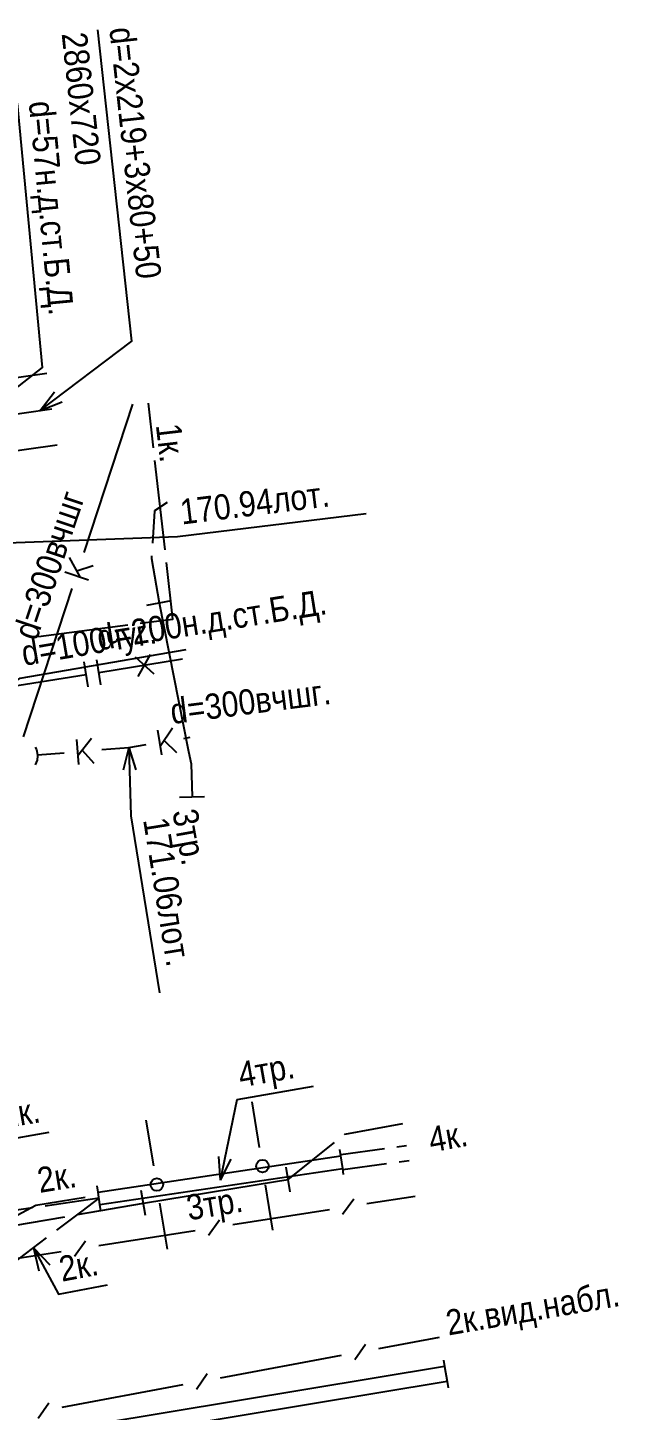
# Model space of a CAD drawing. Header units: metres. Extents: x -3947 to -3704, y 4976 to 6609.
# Drawn here: x -3827.2 to -3803.8, y 6076.2 to 6130.9 of the extents above; entities that cross this region are included whole.
import ezdxf
from ezdxf.enums import TextEntityAlignment as Align

# ---------------------------------------------------------------- set-up
doc = ezdxf.new("R2010")
doc.units = ezdxf.units.M
doc.header["$MEASUREMENT"] = 0
for name, color, linetype, lineweight in [('Водопровод', 7, 'Continuous', 25), ('Газопровод', 7, 'Continuous', 25), ('Кабели', 7, 'Continuous', 25), ('Кабель связи', 7, 'Continuous', 25), ('Кабель электрический', 7, 'Continuous', 25), ('Канализация самотёчная', 7, 'Continuous', 25), ('Теплосеть', 7, 'Continuous', 25)]:
    doc.layers.add(name, color=color, linetype=linetype, lineweight=lineweight)
doc.styles.add('Style-RUSSIAN_1251', font='RUSSIAN_1251.shx')
doc.styles.add('Style-RUSSIAN_1251 I 0.00000', font='RUSSIAN_1251.shx')

msp = doc.modelspace()

# ---------------------------------------------------------------- linework, layer by layer
at = {"layer": 'Водопровод', "linetype": 'Continuous', "flags": 128}
msp.add_lwpolyline([(-3833.165, 6101.078), (-3827.51, 6105.129), (-3820.942, 6106.254)], dxfattribs=at)
at = {"layer": 'Газопровод', "linetype": 'Continuous'}
for p, q in [((-3824.326, 6104.862), (-3824.483, 6105.85)), ((-3824.404, 6105.356), (-3821.086, 6105.886)), ((-3822.96, 6105.965), (-3822.217, 6105.295)), ((-3822.367, 6106.062), (-3822.858, 6105.191)), ((-3828.217, 6104.747), (-3824.898, 6105.277)), ((-3824.819, 6104.783), (-3824.977, 6105.771))]:
    msp.add_line(p, q, dxfattribs=at)
at = {"layer": 'Газопровод', "linetype": 'Continuous', "flags": 128}
msp.add_lwpolyline([(-3828.92, 6115.619), (-3826.633, 6117.419), (-3827.623, 6127.874)], dxfattribs=at)
at = {"layer": 'Кабели', "linetype": 'Continuous'}
for p, q in [((-3818.037, 6086.563), (-3818.326, 6088.361)), ((-3822.226, 6085.831), (-3822.529, 6087.641)), ((-3817.509, 6083.285), (-3817.798, 6085.082)), ((-3821.675, 6082.542), (-3821.978, 6084.352)), ((-3810.754, 6078.141), (-3810.711, 6077.894)), ((-3810.712, 6077.895), (-3810.61, 6077.303)), ((-3810.61, 6077.303), (-3810.567, 6077.057))]:
    msp.add_line(p, q, dxfattribs=at)
at = {"layer": 'Кабели', "linetype": 'Continuous', "flags": 128}
for points in [[(-3810.712, 6077.895), (-3840.891, 6072.894)], [(-3810.61, 6077.303), (-3840.781, 6072.304)]]:
    msp.add_lwpolyline(points, dxfattribs=at)
at = {"layer": 'Кабели', "linetype": 'Continuous'}
for centre in [(-3817.918, 6085.823), (-3822.102, 6085.091)]:
    msp.add_circle(centre, 0.25, dxfattribs=at)
at = {"layer": 'Кабель связи', "linetype": 'Continuous'}
for p, q in [((-3814.749, 6083.92), (-3814.307, 6084.525)), ((-3813.787, 6084.338), (-3811.873, 6084.637)), ((-3819.096, 6083.509), (-3815.269, 6084.107)), ((-3820.058, 6083.091), (-3819.616, 6083.696)), ((-3825.367, 6082.262), (-3824.925, 6082.867)), ((-3824.405, 6082.68), (-3820.578, 6083.278)), ((-3829.714, 6081.851), (-3825.887, 6082.449)), ((-3813.31, 6078.61), (-3810.912, 6079.054)), ((-3814.26, 6078.165), (-3813.835, 6078.783)), ((-3819.582, 6077.45), (-3814.785, 6078.337)), ((-3820.532, 6077.004), (-3820.107, 6077.622)), ((-3825.854, 6076.289), (-3821.057, 6077.177)), ((-3826.804, 6075.844), (-3826.379, 6076.461))]:
    msp.add_line(p, q, dxfattribs=at)
at = {"layer": 'Кабель электрический', "linetype": 'Continuous'}
for p, q in [((-3822.231, 6114.236), (-3822.429, 6116.004)), ((-3821.778, 6110.203), (-3822.175, 6113.739)), ((-3822.499, 6108.008), (-3821.519, 6108.202)), ((-3826.785, 6106.776), (-3823.256, 6107.232)), ((-3821.209, 6100.413), (-3820.209, 6100.441)), ((-3816.901, 6085.293), (-3815.065, 6086.757)), ((-3819.585, 6085.265), (-3819.647, 6086.197)), ((-3814.817, 6086.227), (-3814.854, 6086.475)), ((-3814.821, 6086.277), (-3813.088, 6086.519)), ((-3814.743, 6085.733), (-3814.817, 6086.227)), ((-3812.593, 6086.588), (-3812.219, 6086.64)), ((-3819.585, 6085.265), (-3819.158, 6086.096)), ((-3816.821, 6084.8), (-3816.981, 6085.786)), ((-3814.707, 6085.486), (-3814.743, 6085.733)), ((-3814.739, 6085.683), (-3813.005, 6085.924)), ((-3812.51, 6085.993), (-3812.117, 6086.048)), ((-3824.427, 6084.797), (-3824.464, 6085.045)), ((-3824.39, 6084.55), (-3826.529, 6084.242)), ((-3824.353, 6084.303), (-3824.427, 6084.797)), ((-3822.556, 6083.866), (-3822.716, 6084.852)), ((-3827.024, 6084.17), (-3831.303, 6083.553)), ((-3825.246, 6083.907), (-3822.636, 6084.359)), ((-3824.317, 6084.056), (-3824.353, 6084.303)), ((-3830.959, 6082.917), (-3825.739, 6083.822)), ((-3828.14, 6081.72), (-3826.465, 6082.984)), ((-3826.98, 6082.595), (-3826.776, 6081.684)), ((-3826.98, 6082.595), (-3826.335, 6081.919))]:
    msp.add_line(p, q, dxfattribs=at)
at = {"layer": 'Кабель электрический', "linetype": 'Continuous', "flags": 128}
for points in [[(-3821.693, 6112.073), (-3822.189, 6111.751), (-3822.275, 6110.461)], [(-3822.76, 6107.296), (-3821.47, 6107.463), (-3821.722, 6109.706)], [(-3822.308, 6109.962), (-3822.315, 6109.854), (-3822.009, 6108.105)], [(-3822.009, 6108.105), (-3820.842, 6102.224), (-3820.745, 6101.734), (-3820.709, 6100.427)], [(-3819.585, 6085.265), (-3818.924, 6088.454), (-3815.893, 6088.984)], [(-3814.674, 6087.069), (-3814.66, 6087.08), (-3812.367, 6087.504)], [(-3828.76, 6083.92), (-3828.318, 6086.826), (-3826.362, 6087.161)], [(-3824.427, 6084.797), (-3814.817, 6086.227)], [(-3824.353, 6084.303), (-3814.743, 6085.733)], [(-3822.636, 6084.359), (-3817.329, 6085.223), (-3816.901, 6085.293)], [(-3828.729, 6083.304), (-3826.892, 6084.278), (-3824.934, 6084.597)], [(-3826.065, 6083.286), (-3825.064, 6084.041), (-3824.39, 6084.55)], [(-3826.98, 6082.595), (-3826, 6080.762), (-3824.05, 6081.128)]]:
    msp.add_lwpolyline(points, dxfattribs=at)
at = {"layer": 'Канализация самотёчная', "linetype": 'Continuous'}
for p, q in [((-3824.986, 6110.099), (-3823.055, 6115.967)), ((-3825.144, 6109.129), (-3825.562, 6109.898)), ((-3825.749, 6109.328), (-3824.808, 6109.018)), ((-3825.276, 6109.372), (-3824.621, 6109.588)), ((-3827.386, 6102.807), (-3825.455, 6108.674)), ((-3822.076, 6103.064), (-3821.916, 6102.087)), ((-3821.973, 6102.435), (-3821.483, 6103.162)), ((-3825.282, 6102.703), (-3825.2, 6101.716)), ((-3825.229, 6102.067), (-3824.683, 6102.752)), ((-3821.818, 6102.665), (-3821.324, 6102.184)), ((-3821.039, 6102.744), (-3820.781, 6102.786)), ((-3826.833, 6102.089), (-3825.769, 6102.177)), ((-3825.056, 6102.284), (-3824.603, 6101.765)), ((-3824.274, 6102.3), (-3823.21, 6102.388)), ((-3823.21, 6102.388), (-3823.433, 6101.481)), ((-3823.21, 6102.388), (-3822.519, 6102.501)), ((-3823.21, 6102.388), (-3822.933, 6101.496))]:
    msp.add_line(p, q, dxfattribs=at)
at = {"layer": 'Канализация самотёчная', "linetype": 'Continuous', "flags": 128}
for points in [[(-3831.578, 6110.354), (-3821.281, 6110.728), (-3813.818, 6111.647)], [(-3826.92, 6102.403), (-3826.866, 6102.3), (-3826.833, 6102.089), (-3826.827, 6102.053)], [(-3826.827, 6102.053), (-3826.846, 6101.879), (-3826.917, 6101.701)], [(-3823.21, 6102.388), (-3823.128, 6099.675), (-3822, 6092.678)]]:
    msp.add_lwpolyline(points, dxfattribs=at)
at = {"layer": 'Теплосеть', "linetype": 'Continuous'}
for p, q in [((-3826.726, 6115.71), (-3826.159, 6116.452)), ((-3828.458, 6115.465), (-3826.256, 6115.777)), ((-3826.726, 6115.71), (-3825.857, 6116.053))]:
    msp.add_line(p, q, dxfattribs=at)
at = {"layer": 'Теплосеть', "linetype": 'Continuous', "flags": 128}
for points in [[(-3826.726, 6115.71), (-3823.094, 6118.452), (-3824.432, 6130.779)], [(-3838.238, 6115.521), (-3826.457, 6117.193)], [(-3837.836, 6112.69), (-3826.055, 6114.361)]]:
    msp.add_lwpolyline(points, dxfattribs=at)

# ---------------------------------------------------------------- texts
at = {"layer": 'Водопровод', "linetype": 'Continuous', "style": 'Style-RUSSIAN_1251', "width": 0.9}
msp.add_text('d=100чуг.', height=1, rotation=9.7196, dxfattribs=at).set_placement((-3827.533, 6106.596), align=Align.TOP_LEFT)
at = {"layer": 'Газопровод', "linetype": 'Continuous', "style": 'Style-RUSSIAN_1251', "width": 0.899998}
msp.add_text('d=57н.д.ст.Б.Д.', height=1, rotation=275.4068, dxfattribs=at).set_placement((-3826.179, 6128.01), align=Align.TOP_LEFT)
msp.add_text('d=200н.д.ст.Б.Д.', height=1, rotation=9.0683, dxfattribs=at).set_placement((-3824.383, 6106.223))
at = {"layer": 'Кабель связи', "linetype": 'Continuous', "style": 'Style-RUSSIAN_1251 I 0.00000', "width": 0.9}
msp.add_text('2к.вид.набл.', height=1, rotation=9.766, dxfattribs=at).set_placement((-3810.556, 6079.12))
at = {"layer": 'Кабель электрический', "linetype": 'Continuous', "style": 'Style-RUSSIAN_1251', "width": 0.899998}
for s, rotation, p in [('1к.', 276.6913, (-3822.144, 6115.139)), ('3тр.', 280.2212, (-3821.491, 6099.851)), ('4к.', 10.2855, (-3811.238, 6086.361)), ('3тр.', 9.25, (-3820.837, 6083.672))]:
    msp.add_text(s, height=1, rotation=rotation, dxfattribs=at).set_placement(p)
for s, rotation, p in [('4тр.', 9.907, (-3818.952, 6089.921)), ('2к.', 9.7196, (-3828.341, 6088.293)), ('2к.', 9.2529, (-3826.903, 6085.746)), ('2к.', 10.6227, (-3826.046, 6082.229))]:
    msp.add_text(s, height=1, rotation=rotation, dxfattribs=at).set_placement(p, align=Align.TOP_LEFT)
at = {"layer": 'Канализация самотёчная', "linetype": 'Continuous', "style": 'Style-RUSSIAN_1251', "width": 0.899998}
for s, rotation, p in [('d=300вчшг', 71.4857, (-3826.862, 6106.571)), ('d=300вчшг.', 7.2247, (-3821.499, 6103.31))]:
    msp.add_text(s, height=1, rotation=rotation, dxfattribs=at).set_placement(p)
for s, rotation, p in [('170.94лот.', 7.0233, (-3821.235, 6112.195)), ('171.06лот.', 279.1587, (-3821.661, 6099.683))]:
    msp.add_text(s, height=1, rotation=rotation, dxfattribs=at).set_placement(p, align=Align.TOP_LEFT)
at = {"layer": 'Теплосеть', "linetype": 'Continuous', "style": 'Style-RUSSIAN_1251', "width": 0.899998}
for s, p in [('2860х720', (-3824.879, 6130.73)), ('d=2х219+3х80+50', (-3822.99, 6130.935))]:
    msp.add_text(s, height=1, rotation=276.1947, dxfattribs=at).set_placement(p, align=Align.TOP_LEFT)

doc.saveas('drawing.dxf')
